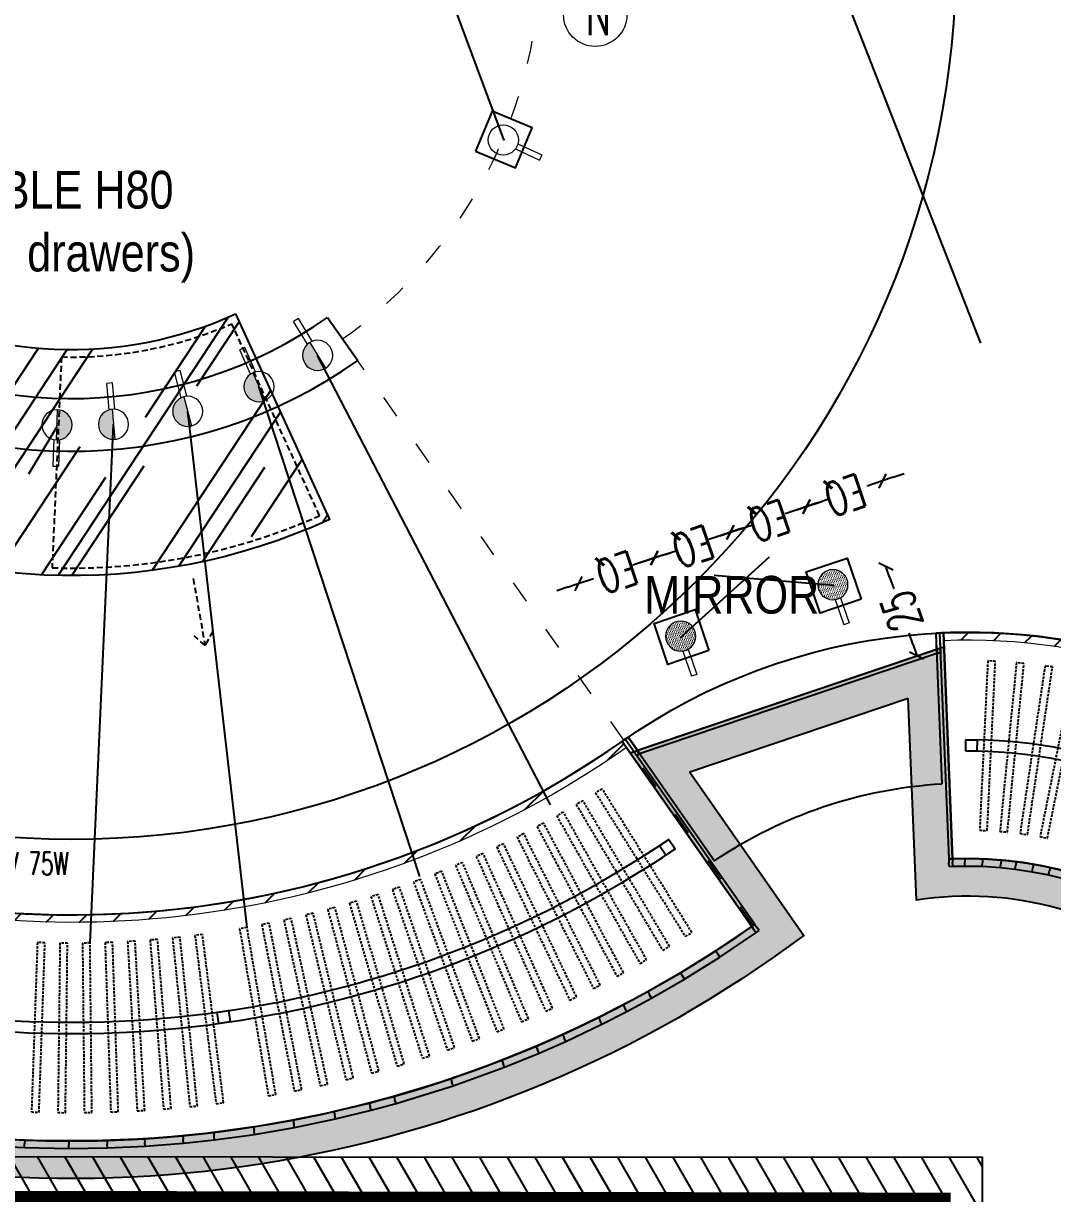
# Model space of a CAD drawing. Header units: millimetres. Extents: x 1734 to 22014, y 983 to 3953.
# Drawn here: x 2734.6 to 3007.7, y 2116.5 to 2427.1 of the extents above; entities that cross this region are included whole.
import ezdxf

# ---------------------------------------------------------------- set-up
doc = ezdxf.new("R2010")
doc.units = ezdxf.units.MM
for name, pattern in [('ACAD_ISO03W100', [30, 12, -18]), ('DASHDOT', [25.4, 12.7, -6.35, 0, -6.35]), ('HIDDEN2', [4.7624999999999975, 3.174999999999998, -1.587499999999999]), ('PUNTO2', [0.125, 0, -0.125])]:
    doc.linetypes.add(name, pattern=pattern)
for name, color, linetype in [('FLOO_areas', 6, 'Continuous'), ('LAY_furn freestanding', 1, 'Continuous'), ('LAY_furn prod', 8, 'Continuous'), ('LAY_furn wall', 1, 'Continuous'), ('LAY_new wall', 6, 'Continuous'), ('LAY_new wall hatch', 8, 'Continuous'), ('LAY_text', 3, 'Continuous'), ('LD_beam', 240, 'Continuous'), ('LD_light integrated', 240, 'Continuous'), ('LD_pointing', 30, 'Continuous'), ('LD_quote', 242, 'Continuous'), ('MAT_mirror', 9, 'Continuous'), ('MATERIALE_xorel scuro', 177, 'Continuous'), ('MATERIALS_blackglass', 10, 'Continuous'), ('MATERIALS_transparent glass', 133, 'Continuous'), ('Materials_xorel', 52, 'Continuous'), ('SURVEY_leaseline', 30, 'Continuous'), ('SURVEY_walls', 6, 'Continuous'), ('SURVEY_walls_patt', 8, 'Continuous')]:
    doc.layers.add(name, color=color, linetype=linetype)
doc.layers.add('LD_light', color=240, linetype='Continuous', lineweight=5)
doc.layers.add('LD_text', color=7, linetype='Continuous', lineweight=9)
doc.styles.add('Detail 1-50', font='Arial Narrow.ttf', dxfattribs={"height": 0.125})
doc.styles.add('SIMPLEX', font='SIMPLEX.SHX', dxfattribs={"width": 0.65})
doc.dimstyles.new('Illuminazione 1_100', dxfattribs={"dimtxt": 9, "dimasz": 3, "dimexe": 0.05, "dimexo": 0.05, "dimgap": 1.5, "dimtad": 0, "dimdec": 0, "dimlfac": -1, "dimzin": 0, "dimdsep": 46, "dimtxsty": 'SIMPLEX', "dimblk": 'LINEET2S', "dimcen": 0, "dimdle": 0.1000000014901161, "dimse1": 1, "dimse2": 1, "dimclrd": 7, "dimclrt": 256, "dimadec": 0, "dimazin": 0, "dimtfac": 1, "dimtdec": 0, "dimtix": 1, "dimtmove": 2, "dimatfit": 3, "dimldrblk": 'OBLIQUE', "dimfxl": 1, "dimtolj": 1, "dimarcsym": 0})
pattern_1 = [(44.99999999999996, (-6930.156461647264, 5670.05439784533), (-4.41941738241592, 4.419417382415922), [])]

# ---------------------------------------------------------------- blocks, each defined once
blk = doc.blocks.new('farettosingolo11.5x11.5')
at = {"layer": 'LD_beam'}
blk.add_lwpolyline([(-5.75, 5.75), (5.75, 5.75), (5.75, -5.75), (-5.75, -5.75)], close=True, dxfattribs=at)
blk.add_point((0, 0), dxfattribs=at)
blk = doc.blocks.new('A$C095D6B25')
at = {"layer": 'LD_light'}
for p, q in [((5.627141341070455, 5.45234448183146), (-1.197352321469225e-05, 1.196363323815604)), ((6.531980173762349, 4.255988896375129), (0.9048268591686792, 7.738359272480011e-06)), ((0.9048268591686792, 7.738359272480011e-06), (-1.197352321469225e-05, 1.196363323815604))]:
    blk.add_line(p, q, dxfattribs=at)
blk.add_circle((9.213261408289327, 7.224276437204026), 4.000000000000046, dxfattribs=at)
blk = doc.blocks.new('purefasciostrettoplan')
at = {"layer": 'LD_light'}
blk.add_hatch(color=256, dxfattribs=at).paths.add_polyline_path([(-4.300000000000005, -3.20375193e-08, 1), (4.300000000000005, 0)])
for p, q in [((4.300000000000181, 0), (-4.300000001001535, -3.20375193e-08)), ((4.22373778999281, 0.8062499999999772), (11.80825933678989, 0.8062499999999772)), ((11.80825933678989, 0.8062499999999772), (11.80825933779124, -0.806250000000091)), ((4.223737790994163, -0.806250000000091), (11.80825933779124, -0.806250000000091))]:
    blk.add_line(p, q, dxfattribs=at)
blk.add_circle((0, 0), 4.300000000000005, dxfattribs=at)
blk = doc.blocks.new('LINEET2S')
blk.add_line((-1, 0), (0, 0))
at = {"color": 5}
blk.add_line((0.5, 0.5), (-0.5, -0.5), dxfattribs=at)
blk = doc.blocks.new('*D392')
at = {"layer": 'DEFPOINTS', "color": 0, "transparency": 16777216}
for p in [(2949.385308749897, 2278.102742316516), (2971.623570277831, 2259.32161576616), (2957.54339300728, 2254.462619358416)]:
    blk.add_point(p, dxfattribs=at)
at = {"layer": 'LD_quote', "color": 7, "lineweight": -2, "transparency": 16777216}
for p, q in [((2964.444135380896, 2280.125853425224), (2965.510335549927, 2277.036267402496)), ((2970.644920917385, 2262.157501065199), (2969.578720748354, 2265.247087087926))]:
    blk.add_line(p, q, dxfattribs=at)
at = {"layer": 'LD_quote', "color": 7, "lineweight": -2, "transparency": 16777216, "xscale": 3, "yscale": 3, "zscale": 3}
for p, rotation in [((2963.465486020449, 2282.961738724262), 109.039289748139), ((2971.623570277832, 2259.321615766161), 289.039289748139)]:
    blk.add_blockref('LINEET2S', p, dxfattribs=dict(at, rotation=rotation))
at = {"layer": 'LD_quote', "transparency": 16777216, "insert": (2967.54452814914, 2271.141677245211), "char_height": 9, "attachment_point": 5, "rotation": 109.03928974813898, "style": 'SIMPLEX'}
blk.add_mtext('\\A1;25', dxfattribs=at)
blk = doc.blocks.new('_Oblique')
at = {"color": 0, "linetype": 'ByBlock', "lineweight": -2}
blk.add_line((-0.5, -0.5), (0.5, 0.5), dxfattribs=at)
blk = doc.blocks.new('*D393')
at = {"layer": 'DEFPOINTS', "color": 0, "transparency": 16777216}
for p in [(2942.379855460308, 2298.855030139192), (2969.579883231293, 2284.921120639211), (2949.38641116711, 2278.103114547042)]:
    blk.add_point(p, dxfattribs=at)
at = {"layer": 'LD_quote', "color": 7, "lineweight": -2, "transparency": 16777216}
for p, q in [((2965.415688797267, 2306.632714508199), (2968.258050070041, 2307.592392785036)), ((2962.573327524492, 2305.673036231361), (2958.516609197046, 2304.303349523556)), ((2939.537494187534, 2297.895351862355), (2936.69513291476, 2296.935673585518)), ((2942.379855460308, 2298.855030139192), (2946.436573787755, 2300.224716846998))]:
    blk.add_line(p, q, dxfattribs=at)
at = {"layer": 'LD_quote', "color": 7, "lineweight": -2, "transparency": 16777216, "xscale": 3, "yscale": 3, "zscale": 3}
for p, rotation in [((2962.573327524492, 2305.673036231361), 198.6564395265006), ((2942.379855460308, 2298.855030139192), 18.65643952650063)]:
    blk.add_blockref('LINEET2S', p, dxfattribs=dict(at, rotation=rotation))
at = {"layer": 'LD_quote', "transparency": 16777216, "insert": (2952.476591492401, 2302.264033185277), "char_height": 9, "attachment_point": 5, "rotation": 198.65643952650063, "style": 'SIMPLEX'}
blk.add_mtext('\\A1;EQ', dxfattribs=at)
blk = doc.blocks.new('pureopalplan')
at = {"layer": 'LD_light'}
h = blk.add_hatch(dxfattribs=at)
h.set_pattern_fill('DOTS', color=256, scale=8.062499999999915)
h.set_pattern_definition([(0, (0, 0), (0.2519531249999973, 0.5039062499999947), [0, -0.5039062499999947])])
h.paths.add_polyline_path([(4.299999999999954, 0, 1), (-4.299999999999954, 0, 1)])
for p, q in [((4.223737791997336, 0.8062499999987267), (11.80825933779306, 0.8062499999987267)), ((11.80825933779306, -0.8062500000012278), (11.80825933779306, 0.8062499999987267)), ((4.223737791997336, -0.8062500000012278), (11.80825933779306, -0.8062500000012278))]:
    blk.add_line(p, q, dxfattribs=at)
blk.add_circle((0, 0), 4.299999999999954, dxfattribs=at)
blk = doc.blocks.new('*D394')
at = {"layer": 'DEFPOINTS', "color": 0, "transparency": 16777216}
for p in [(2922.185280978907, 2292.036651816507), (2949.385308749897, 2278.102742316517), (2929.191836685717, 2271.284736224346)]:
    blk.add_point(p, dxfattribs=at)
at = {"layer": 'LD_quote', "color": 7, "lineweight": -2, "transparency": 16777216}
for p, q in [((2942.378753043088, 2298.854657908678), (2938.322034715642, 2297.484971200873)), ((2945.221114315862, 2299.814336185516), (2948.063475588636, 2300.774014462354)), ((2922.185280978907, 2292.036651816507), (2926.241999306353, 2293.406338524313)), ((2919.342919706133, 2291.076973539669), (2916.500558433359, 2290.117295262831))]:
    blk.add_line(p, q, dxfattribs=at)
at = {"layer": 'LD_quote', "color": 7, "lineweight": -2, "transparency": 16777216, "xscale": 3, "yscale": 3, "zscale": 3}
for p, rotation in [((2942.378753043088, 2298.854657908678), 198.6564395265109), ((2922.185280978907, 2292.036651816507), 18.6564395265109)]:
    blk.add_blockref('LINEET2S', p, dxfattribs=dict(at, rotation=rotation))
at = {"layer": 'LD_quote', "transparency": 16777216, "insert": (2932.282017010998, 2295.445654862593), "char_height": 9, "attachment_point": 5, "rotation": 198.6564395265109, "style": 'SIMPLEX'}
blk.add_mtext('\\A1;EQ', dxfattribs=at)
blk = doc.blocks.new('*D395')
at = {"layer": 'DEFPOINTS', "color": 0, "transparency": 16777216}
for p in [(2901.992911331952, 2285.219017954848), (2929.192939102932, 2271.28510845487), (2908.999467038752, 2264.467102362703)]:
    blk.add_point(p, dxfattribs=at)
at = {"layer": 'LD_quote', "color": 7, "lineweight": -2, "transparency": 16777216}
for p, q in [((2922.186383396133, 2292.037024047016), (2918.129665068688, 2290.667337339211)), ((2925.028744668908, 2292.996702323853), (2927.871105941681, 2293.95638060069)), ((2901.992911331953, 2285.219017954849), (2906.049629659398, 2286.588704662653)), ((2899.150550059179, 2284.259339678011), (2896.308188786405, 2283.299661401174))]:
    blk.add_line(p, q, dxfattribs=at)
at = {"layer": 'LD_quote', "color": 7, "lineweight": -2, "transparency": 16777216, "xscale": 3, "yscale": 3, "zscale": 3}
for p, rotation in [((2922.186383396133, 2292.037024047016), 198.6564395265001), ((2901.992911331953, 2285.219017954849), 18.65643952650012)]:
    blk.add_blockref('LINEET2S', p, dxfattribs=dict(at, rotation=rotation))
at = {"layer": 'LD_quote', "transparency": 16777216, "insert": (2912.089647364043, 2288.628021000932), "char_height": 9, "attachment_point": 5, "rotation": 198.65643952650012, "style": 'SIMPLEX'}
blk.add_mtext('\\A1;EQ', dxfattribs=at)
blk = doc.blocks.new('*D396')
at = {"layer": 'DEFPOINTS', "color": 0, "transparency": 16777216}
for p in [(2881.801271230038, 2278.393695271284), (2909.001299001022, 2264.459785771294), (2888.807826936841, 2257.641779679127)]:
    blk.add_point(p, dxfattribs=at)
at = {"layer": 'LD_quote', "color": 7, "lineweight": -2, "transparency": 16777216}
for p, q in [((2904.837104566994, 2286.171379640288), (2907.679465839768, 2287.131057917125)), ((2901.99474329422, 2285.211701363451), (2897.938024966775, 2283.842014655647)), ((2881.801271230039, 2278.393695271285), (2885.857989557484, 2279.763381979089)), ((2878.958909957264, 2277.434016994448), (2876.11654868449, 2276.47433871761))]:
    blk.add_line(p, q, dxfattribs=at)
at = {"layer": 'LD_quote', "color": 7, "lineweight": -2, "transparency": 16777216, "xscale": 3, "yscale": 3, "zscale": 3}
for p, rotation in [((2901.99474329422, 2285.211701363451), 198.6564395264971), ((2881.801271230039, 2278.393695271285), 18.65643952649706)]:
    blk.add_blockref('LINEET2S', p, dxfattribs=dict(at, rotation=rotation))
at = {"layer": 'LD_quote', "transparency": 16777216, "insert": (2891.898007262129, 2281.802698317368), "char_height": 9, "attachment_point": 5, "rotation": 198.65643952649705, "style": 'SIMPLEX'}
blk.add_mtext('\\A1;EQ', dxfattribs=at)
blk = doc.blocks.new('24v75w')
at = {"layer": 'LD_light', "color": 7}
for p, q in [((0, -7.154871090875531), (0, 0)), ((8.246694318742811, -7.154871090875531), (0, -7.154871090875531))]:
    blk.add_line(p, q, dxfattribs=at)
at = {"layer": 'LD_light', "color": 7, "linetype": 'Continuous', "lineweight": 0, "insert": (9.169808406062657, -10.074464767893), "char_height": 6, "width": 128.0659965766446, "attachment_point": 7, "style": 'SIMPLEX'}
blk.add_mtext('24V 75W', dxfattribs=at)
blk = doc.blocks.new('n')
at = {"layer": 'LD_light'}
blk.add_circle((0, 0), 8.4, dxfattribs=at)
at = {"layer": 'LD_light', "style": 'SIMPLEX', "width": 0.65}
blk.add_text('N', height=11.00743271275656, dxfattribs=at).set_placement((-2.548315764128347, -5.407151251711184))

msp = doc.modelspace()

# ---------------------------------------------------------------- hatches: boundary and pattern name
at = {"layer": 'LAY_new wall hatch'}
h = msp.add_hatch(color=144, dxfattribs=at)
edge = h.paths.add_edge_path()
edge.add_line((2971.214910354189, 2202.987059092549), (2969.394277730069, 2247.894329157141))
edge.add_line((2969.394277730065, 2247.894329157142), (2911.381471270375, 2228.335378881005))
edge.add_line((2911.381471270375, 2228.335378881005), (2937.170708852424, 2191.492573537118))
edge.add_line((2937.170708852424, 2191.492573537117), (2941.669990678736, 2185.06484708776))
edge.add_arc((2747.365069775151, 2445.222771663553), 324.709944422609, -109.04361390297572, -53.24494069382962, ccw=False)
edge.add_line((2641.416178101088, 2138.28404755079), (2644.621297110873, 2147.756492437568))
edge.add_arc((2747.364692601092, 2445.225430727968), 314.7125268629732, 250.9454963952326, 304.9900056502635)
edge.add_line((2927.831410775016, 2187.396537475073), (2895.540639580056, 2233.527509503824))
edge.add_line((2895.540639580056, 2233.527509503824), (2978.844655883073, 2261.653791509757))
edge.add_line((2978.844655883073, 2261.653791509756), (2981.125684646275, 2205.39050514588))
edge.add_arc((2985.176561520355, 2105.472586850155), 100.000000000001, 8.433178829843598, 92.32161672441129, ccw=False)
edge.add_line((3084.0953188569, 2120.138174018589), (3103.879070324212, 2123.071291452277))
edge.add_arc((2985.176561520282, 2105.472586850167), 120.0000000000745, -24.32078398411261, 8.43317882983331, ccw=False)
edge.add_line((3094.527034352875, 2056.051193797104), (3076.253405903488, 2064.180839282265))
edge.add_arc((4319.00339718481, 1511.323281562865), 1360.176098877339, 156.0173317961582, 165.4509726311808)
edge.add_line((3002.444012840853, 1853.010869065012), (3021.802706205021, 1847.98682774032))
edge.add_arc((4318.83516160505, 1511.376058985647), 1340.000000000988, 165.451344330369, 170.3008962202452)
edge.add_line((2997.988981603354, 1737.131166962378), (3017.703103692918, 1733.761687738849))
edge.add_arc((4318.835161603187, 1511.376058986007), 1319.999999999092, 170.300896220247, 180.00000000001)
edge.add_line((2998.835161604096, 1511.376058985776), (2988.835161604096, 1511.376058985776))
edge.add_arc((4318.83516160319, 1511.376058986009), 1329.999999999095, 170.7316956140113, 180.0000000000101, ccw=False)
edge.add_line((3006.19836018058, 1725.583032608752), (2986.483689081113, 1728.952605667425))
edge.add_arc((4318.835161605039, 1511.376058985649), 1350.000000000978, 165.8757613932792, 170.7253132831554, ccw=False)
edge.add_line((3009.647188784518, 1840.810197812725), (2990.287905172245, 1845.834392320839))
edge.add_arc((4319.003397184813, 1511.323281562866), 1370.176098877342, 155.5991582892873, 165.8691426647666, ccw=False)
edge.add_line((3071.214726916747, 2077.36742850318), (3089.097702981369, 2069.411578025664))
edge.add_arc((2985.176561520282, 2105.472586850167), 110.0000000000749, -19.13695759902597, 3.217270259381089)
edge.add_line((3095.003189744406, 2111.646056938921), (3075.118746498923, 2108.698011051927))
edge.add_arc((2985.176561520355, 2105.472586850155), 90.00000000000121, 2.053808621399719, 98.70098693285337)
edge.add_line((2971.561555267213, 2194.436802154552), (2971.214910354192, 2202.987059092549))
at = {"layer": 'LD_light integrated'}
h = msp.add_hatch(dxfattribs=at)
h.set_pattern_fill('ANSI31', color=256, scale=50)
h.set_pattern_definition(pattern_1)
edge = h.paths.add_edge_path()
edge.add_arc((2985.175396204063, 2105.473141212508), 158.0000000000169, 8.433178829841722, 92.32161672440662, ccw=False)
edge.add_line((3141.467032795812, 2128.64476893863), (3143.445407942549, 2128.938080681932))
edge.add_arc((2985.175396204027, 2105.473141212471), 160.0000000000534, 8.433178829828906, 92.32161672439376)
edge.add_line((2978.693993205543, 2265.341810485685), (2978.775010743026, 2263.34345211977))
h = msp.add_hatch(dxfattribs=at)
h.set_pattern_fill('ANSI31', color=256, scale=50)
h.set_pattern_definition(pattern_1)
edge = h.paths.add_edge_path()
edge.add_arc((2747.374459992318, 2445.19832989126), 256.683601178047, 251.3061146963605, 304.9912622857946, ccw=False)
edge.add_line((2665.10431102871, 2202.056203341301), (2665.745334830535, 2203.950692318705))
edge.add_arc((2747.374459992301, 2445.198329891415), 254.6836011781855, 251.3061146963439, 304.991262285778)
edge.add_line((2893.423155011522, 2236.551462212383), (2894.570058026427, 2234.912983199885))
at = {"layer": 'MATERIALS_transparent glass'}
h = msp.add_hatch(dxfattribs=at)
h.set_pattern_fill('AR-RROOF', color=144, angle=-48.41933946511892, style=0)
h.set_pattern_definition([(56.60607447035001, (2265.222311175115, 1231.563346925964), (9.549299640537331, 60.63452215013518), [380.9999999999999, -50.79999999999998, 127, -25.39999999999999]), (56.60607447035001, (2273.212352384533, 1266.758130139841), (-42.18476449464011, -2.613267787991106), [76.19999999999997, -8.381999999999996, 152.3999999999999, -19.04999999999999]), (56.60607447035001, (2254.18666716028, 1254.049624100673), (58.48737126340939, 119.6409884892971), [203.1999999999999, -35.56, 101.6, -25.39999999999999])])
h.paths.add_polyline_path([(2815.826232564796, 2295.413921715489), (2790.887280501625, 2349.985422244527, -0.240926947097983), (2695.630596273037, 2354.197180334771), (2665.972639274998, 2302.03967285308, 0.2409269470979931)])
at = {"layer": 'SURVEY_walls_patt'}
h = msp.add_hatch(dxfattribs=at)
h.set_pattern_fill('ANSI31', color=144, scale=2, angle=-105.0254139354689, style=0)
h.set_pattern_definition([(299.974586064531, (20741.69048663433, 57719.27761822823), (5.500669066013499, 3.172560452726184), [])])
edge = h.paths.add_edge_path()
edge.add_line((2424.100346429284, 2126.387948375123), (2424.091475256304, 2106.387950389017))
edge.add_line((2424.091475256304, 2106.387950389017), (2969.091421684447, 2106.146211914785))
edge.add_line((2969.091421684447, 2106.146211914785), (2968.774278546138, 1391.146282325448))
edge.add_line((2968.774278546138, 1391.146282325448), (2988.774276579075, 1391.137411188831))
edge.add_line((2988.774276579075, 1391.137411188831), (2989.100290792649, 2126.137338809584))
edge.add_line((2989.100290792649, 2126.137338809584), (2424.100348766227, 2126.388014633978))

# ---------------------------------------------------------------- linework, layer by layer
at = {"color": 3}
msp.add_line((2769.83416423056, 2901.886502959727), (2988.533556586754, 2342.243027479124), dxfattribs=at)
at = {"color": 144, "linetype": 'HIDDEN2', "ltscale": 0.2}
for points in [[(2990.328573000632, 2212.849059029606), (2992.485228969126, 2257.797349709385), (2990.487527161131, 2257.893201085764), (2988.33087119264, 2212.944910405983)], [(2995.688721206592, 2212.457373145815), (3000.089160145013, 2257.241702292848), (2998.098745516258, 2257.437277356777), (2993.698306577837, 2212.652948209746)], [(3001.02259448796, 2211.798281012889), (3007.655817590676, 2256.306711127531), (3005.677665141131, 2256.601521043209), (2999.044442038416, 2212.093090928565)], [(3006.316860939358, 2210.873430017903), (3015.166288603126, 2254.994713204413), (3013.205342683726, 2255.38802110058), (3004.355915019954, 2211.266737914071)], [(2886.404751695198, 2222.911602448175), (2910.267078169036, 2184.759415417071), (2911.962730925978, 2185.819963260354), (2888.100404452132, 2223.972150291456)], [(2881.293635992886, 2219.795452690254), (2904.27871383039, 2181.10842389759), (2905.998137332288, 2182.12998291259), (2883.013059494784, 2220.817011705254)], [(2876.112709600075, 2216.796803869796), (2898.208556812067, 2177.595100641679), (2899.950854733313, 2178.577138295546), (2877.855007521328, 2217.77884152366)], [(2870.864673303971, 2213.917219165219), (2892.05977145207, 2174.221277124597), (2893.82403554277, 2175.163281486734), (2872.628937394664, 2214.859223527357)], [(2865.552262875757, 2211.158199687507), (2885.835563076937, 2170.988712101174), (2887.620873636333, 2171.890192110113), (2867.337573435147, 2212.059679696452)], [(2860.178247644515, 2208.52118369769), (2879.539176330785, 2167.899090689014), (2881.344602686728, 2168.759576408404), (2861.983674000454, 2209.381669417082)], [(2854.745429053553, 2206.007545857063), (2873.173893483872, 2164.954023490027), (2874.998494477964, 2165.773066353597), (2856.570030047642, 2206.826588720632)], [(2843.71473935858, 2201.355581003914), (2860.249946414897, 2159.503616562502), (2862.110033723402, 2160.238514653894), (2845.574826667085, 2202.090479095305)], [(2849.256639200026, 2203.61859651061), (2866.743032721643, 2162.155045750845), (2868.585857199858, 2162.932218796252), (2851.099463678238, 2204.395769556014)], [(2838.122618489804, 2199.219679033978), (2853.698019372263, 2157.001118099819), (2855.574399858226, 2157.69335813904), (2839.998998975763, 2199.911919073196)], [(2826.799398892639, 2195.333602594149), (2840.431333900106, 2152.448053187005), (2842.3373583182, 2153.053916965115), (2828.705423310734, 2195.939466372258)], [(2832.483191734227, 2197.212004034234), (2847.090667075721, 2154.648854900883), (2848.982362592764, 2155.29807602717), (2834.374887251266, 2197.861225160521)], [(2815.310588249071, 2191.96846929249), (2826.970636088012, 2148.505343721567), (2828.902330557827, 2149.023568069962), (2817.242282718886, 2192.486693640889)], [(2821.074202893651, 2193.585453913608), (2833.723491317589, 2150.399860223483), (2835.642851037152, 2150.962050820102), (2822.99356261321, 2194.147644510227)], [(2803.680139641285, 2189.13129511325), (2813.34399021617, 2145.181209879355), (2815.297327337674, 2145.610714349351), (2805.633476762792, 2189.560799583243)], [(2809.511559498147, 2190.483491655596), (2820.176288436061, 2146.765491281825), (2822.119310674891, 2147.239479234622), (2811.454581736984, 2190.957479608394)], [(2791.932301453202, 2186.827995295915), (2799.57980655077, 2142.482582164639), (2801.550713801047, 2142.822471280089), (2793.903208703479, 2187.167884411359)], [(2797.819368564193, 2187.912584557749), (2806.477303066204, 2143.753325390968), (2808.439936806946, 2144.138122479946), (2799.782002304935, 2188.297381646728)], [(2738.274994912612, 2183.172167518744), (2736.713004132187, 2138.199284746986), (2738.711798922042, 2138.12986293452), (2740.273789702467, 2183.102745706281)], [(2744.259511589877, 2183.032692876787), (2743.724676013917, 2138.03587131229), (2745.724534750116, 2138.012100842247), (2746.259370326072, 2183.008922406745)], [(2750.245652679332, 2183.029883388028), (2750.738251114559, 2138.032579615669), (2752.738131282218, 2138.054472879456), (2752.245532846991, 2183.051776651816)], [(2756.230297639991, 2183.163740517033), (2757.750073297673, 2138.189411373056), (2759.748932370738, 2138.256956957841), (2758.229156713063, 2183.231286101818)], [(2762.210326710778, 2183.43419448485), (2764.756487340575, 2138.506284828963), (2766.753283325284, 2138.619447523619), (2764.207122695483, 2183.54735717951)], [(2768.18262253685, 2183.841104305378), (2771.75384083984, 2138.983034799066), (2773.747532817899, 2139.141755612533), (2770.176314514909, 2183.999825118841)], [(2774.144071794661, 2184.384257858862), (2778.738486115239, 2139.619412756353), (2780.728034786462, 2139.823608948381), (2776.133620465887, 2184.588454050885)], [(2780.091566814928, 2185.063372002471), (2785.706782111269, 2140.415086960646), (2787.691150335351, 2140.664652084928), (2782.075935039011, 2185.312937126753)]]:
    msp.add_lwpolyline(points, close=True, dxfattribs=at)
at = {"layer": 'FLOO_areas', "color": 144}
for points in [[(2976.697306535294, 2265.247748358121), (2978.317826098573, 2225.276417124538)], [(2895.064591393788, 2237.695250716478), (2917.950389229507, 2204.874004139452)]]:
    msp.add_lwpolyline(points, dxfattribs=at)
msp.add_lwpolyline([(2917.950389229507, 2204.874004139452, -0.1351799423560208), (2978.317826098573, 2225.276417124538)], format="xyb", dxfattribs=at)
for centre, radius, start, end in [((2747.375625308618, 2445.197775528884), 254.6836011780372, 103.227778360215, 304.9912622858433), ((2985.176561520355, 2105.472586850148), 160.0000000000046, 7.716962933602312, 93.03783262058357), ((2985.176561520355, 2105.472586850148), 160.0000000000046, 124.2750524684933, 124.9912622858433)]:
    msp.add_arc(centre, radius, start, end, dxfattribs=at)
at = {"layer": 'LAY_furn freestanding', "color": 144}
msp.add_lwpolyline([(2790.887280501625, 2349.985422244527), (2815.826232564796, 2295.413921715489, -0.2409269470979931), (2665.972639274998, 2302.03967285308), (2695.630596273037, 2354.197180334771, 0.240926947097983)], format="xyb", close=True, dxfattribs=at)
at = {"layer": 'LAY_furn freestanding', "color": 144, "linetype": 'HIDDEN2', "ltscale": 0.5}
msp.add_lwpolyline([(2789.891736015914, 2347.352126210088, -0.109268351999494), (2744.662108100256, 2338.548689341297), (2742.188209240365, 2282.596899741735, 0.1125350493573817), (2813.170774042941, 2296.412855274013)], format="xyb", close=True, dxfattribs=at)
for points in [[(2779.637022864179, 2279.742567751537), (2782.756335209942, 2261.99424376462)], [(2784.814923347691, 2265.773172663491), (2782.756335209942, 2261.994243764621), (2779.900901274497, 2264.555622518873)]]:
    msp.add_lwpolyline(points, dxfattribs=at)
at = {"layer": 'LAY_furn freestanding', "color": 144}
msp.add_circle((2747.375625308607, 2445.197775528874), 234.6836011780258, dxfattribs=at)
at = {"layer": 'LAY_furn prod', "color": 144}
for points in [[(2984.615527179572, 2233.974086221537), (2984.64562681067, 2236.973935219772), (2987.645475808906, 2236.943835588669), (2987.615376177808, 2233.943986590435)], [(2905.014716286543, 2206.347372977451), (2903.351174092895, 2208.843896033618), (2905.847697149071, 2210.507438227258), (2907.511239342708, 2208.010915171091)], [(2786.458897981338, 2161.695581975026), (2786.024989469341, 2164.664036691411), (2788.993444185729, 2165.097945203401), (2789.427352697719, 2162.129490487018)]]:
    msp.add_lwpolyline(points, close=True, dxfattribs=at)
for centre, radius, start, end in [((2985.176561520355, 2105.472586850155), 131.5, 10.52345112736409, 90.2313444268589), ((2985.176561520355, 2105.472586850155), 128.5, 10.54771315687684, 90.20708239726815), ((2747.375625308607, 2445.197775528874), 286.1836011780259, 252.2635617972005, 304.0338151850426), ((2747.375625308607, 2445.197775528874), 283.1836011780259, 252.2686200725107, 304.0287569096447)]:
    msp.add_arc(centre, radius, start, end, dxfattribs=at)
at = {"layer": 'LAY_furn wall', "color": 144}
for points in [[(2893.424328600308, 2236.550913640595, -0.5574966429106741), (3143.446573258818, 2128.937526319645), (3084.0953188569, 2120.13817401859, 0.3833056297848376), (2981.125684646271, 2205.390505145879), (2978.695158521823, 2265.341256123307)], [(2893.424320327809, 2236.550907850024), (2927.83141077503, 2187.396537475078, -0.2386262514423218), (2646.515786088195, 2147.11546863562), (2665.746500146921, 2203.950137956303)]]:
    msp.add_lwpolyline(points, format="xyb", dxfattribs=at)
msp.add_lwpolyline([(2895.540639580056, 2233.527509503823), (2978.844655883073, 2261.653791509755)], dxfattribs=at)
msp.add_arc((2747.375625308613, 2445.197775528883), 254.6836011780356, 177.2669465286185, 304.9912785176475, dxfattribs=at)
at = {"layer": 'LAY_new wall', "color": 144}
for points in [[(2969.394277730065, 2247.894329157142), (2911.381471270375, 2228.335378881005), (2937.170708852424, 2191.492573537117), (2941.669990678736, 2185.06484708776, -0.2483951444749258), (2641.416178101088, 2138.28404755079), (2644.621297110869, 2147.756492437567, 0.2402841706610582), (2927.831410775016, 2187.396537475073), (2895.540639580056, 2233.527509503824), (2978.844655883073, 2261.653791509756), (2981.125684646275, 2205.390505145881, -0.3833056297848625), (3084.0953188569, 2120.138174018589), (3103.879070324205, 2123.071291452277, -0.1438971608902566), (3094.527034352875, 2056.051193797104)], [(3075.11874649892, 2108.698011051926, 0.4486165692584508), (2971.561555267213, 2194.436802154552), (2969.394277730065, 2247.894329157142)]]:
    msp.add_lwpolyline(points, format="xyb", dxfattribs=at)
at = {"layer": 'LD_beam'}
msp.add_line((2815.239731754355, 2349.051582911277), (2823.312996562297, 2337.613821096093), dxfattribs=at)
for points in [[(2716.739616662602, 2573.268924462577, 1.210545597383924), (2823.312996562297, 2337.613821096093, 1.210545597383924)], [(2719.996676530322, 2559.653067492923, 1.210545597383953), (2815.239731754355, 2349.051582911277, 1.210545597383953)]]:
    msp.add_lwpolyline(points, format="xyb", dxfattribs=at)
at = {"layer": 'LD_light'}
for points in [[(2978.775010743026, 2263.34345211977, -0.3833056297848486), (3141.467032795812, 2128.64476893863), (3143.445407942549, 2128.938080681932, 0.3833056297848486), (2978.693993205543, 2265.341810485685)], [(2894.570058026427, 2234.912983199885, -0.2386262514422542), (2665.10431102871, 2202.056203341301), (2665.745334830535, 2203.950692318705, 0.2386262514422542), (2893.423155011522, 2236.551462212383)]]:
    msp.add_lwpolyline(points, format="xyb", close=True, dxfattribs=at)
at = {"layer": 'LD_pointing'}
for p, q in [((2862.054688272819, 2396.261963469218), (2839.106533569357, 2457.916573466021)), ((2874.448914769902, 2219.747139164166), (2812.643093620205, 2338.960459868228)), ((2839.724443105224, 2200.653523753395), (2797.07868455684, 2330.666319504422)), ((2793.902043387203, 2187.168438773739), (2778.176378005614, 2324.118370156728)), ((2743.458788069016, 2320.034289398911), (2735.901695914337, 2307.46299680365)), ((2752.244367530715, 2183.052331014194), (2758.470897438488, 2320.673537992601)), ((2908.987444206901, 2264.164434778344), (2932.554720022541, 2285.538397152411)), ((2949.584643805407, 2277.879744830766), (2917.883521880358, 2280.581896867897))]:
    msp.add_line(p, q, dxfattribs=at)
at = {"layer": 'LD_text', "color": 9, "linetype": 'ACAD_ISO03W100', "ltscale": 0.5}
msp.add_line((2928.301181919796, 2187.725539212012), (2819.276364158324, 2343.332702003684), dxfattribs=at)
msp.add_arc((2746.894001129214, 2444.979948668411), 124.7852925316028, 305.4544281447826, 103.2146320293767, dxfattribs=at)
at = {"layer": 'MAT_mirror', "color": 1}
for p, q in [((2897.515253299829, 2234.194206558778), (2976.870042163297, 2260.9870944548)), ((2976.870042163297, 2260.9870944548), (2977.029988542593, 2260.513367575945)), ((2977.189934921889, 2260.0396406970895), (2977.029988542593, 2260.513367575945)), ((2897.835146058421, 2233.2467528010675), (2977.189934921889, 2260.0396406970895)), ((2897.515253299829, 2234.194206558778), (2897.675199679125, 2233.720479679923)), ((2897.835146058421, 2233.2467528010675), (2897.675199679125, 2233.720479679923))]:
    msp.add_line(p, q, dxfattribs=at)
at = {"layer": 'MATERIALE_xorel scuro', "color": 1}
for p, q in [((2980.126505463311, 2205.349996377134), (2981.125684646275, 2205.390505145881)), ((2980.126505463311, 2205.349996377134), (2980.167014232057, 2204.350817194177)), ((2981.125684646275, 2205.390505145881), (2984.365012460901, 2205.469293736553)), ((2981.125684646275, 2205.390505145881), (2981.158098818405, 2204.3909977914127)), ((2984.365012460901, 2205.469293736553), (2989.11597522991, 2205.394961820052)), ((2984.365012460901, 2205.469293736553), (2984.369349983558, 2204.469103487432)), ((2989.11597522991, 2205.394961820052), (2989.0762275702, 2204.3954613124115)), ((2989.11597522991, 2205.394961820052), (2993.994417324753, 2205.083055270962)), ((2993.994417324753, 2205.083055270962), (2993.9083023303974, 2204.0865192907386)), ((2993.994417324753, 2205.083055270962), (2998.021969617577, 2204.644132622192)), ((2998.021969617577, 2204.644132622192), (2997.8919157966584, 2203.6523850952863)), ((2998.021969617577, 2204.644132622192), (3002.65184242039, 2203.933820630077)), ((2980.207523000803, 2203.35163801122), (2980.167014232057, 2204.350817194177)), ((2980.207523000803, 2203.35163801122), (2981.190512990535, 2203.3914904369444)), ((2981.190512990535, 2203.3914904369444), (2981.158098818405, 2204.3909977914127)), ((2981.190512990535, 2203.3914904369444), (2984.373687506215, 2203.4689132383114)), ((2984.373687506215, 2203.4689132383114), (2984.369349983558, 2204.469103487432)), ((2984.373687506215, 2203.4689132383114), (2989.03647991049, 2203.395960804771)), ((2989.03647991049, 2203.395960804771), (2989.0762275702, 2204.3954613124115)), ((2989.03647991049, 2203.395960804771), (2993.822187336042, 2203.0899833105145)), ((2993.822187336042, 2203.0899833105145), (2993.9083023303974, 2204.0865192907386)), ((2993.822187336042, 2203.0899833105145), (2997.76186197574, 2202.66063756838)), ((2997.76186197574, 2202.66063756838), (2997.8919157966584, 2203.6523850952863)), ((2997.76186197574, 2202.66063756838), (3002.3032846145215, 2201.9638955413357)), ((3002.3032846145215, 2201.9638955413357), (3002.4775635174556, 2202.9488580857064)), ((3002.3032846145215, 2201.9638955413357), (3006.6036765779445, 2201.10101636145)), ((3002.65184242039, 2203.933820630077), (3002.4775635174556, 2202.9488580857064)), ((3002.65184242039, 2203.933820630077), (3007.037458072395, 2203.053841207438)), ((3006.6036765779445, 2201.10101636145), (3006.8205673251696, 2202.0774287844442)), ((3007.037458072395, 2203.053841207438), (3006.8205673251696, 2202.0774287844442)), ((3007.037458072395, 2203.053841207438), (3010.68094921095, 2202.165534930805)), ((3006.6036765779445, 2201.10101636145), (3010.168109502573, 2200.231984979411))]:
    msp.add_line(p, q, dxfattribs=at)
at = {"layer": 'MATERIALS_blackglass', "color": 1}
for p, q in [((2976.6968001559057, 2265.260238585834), (2977.1963897473843, 2265.2804929702043)), ((2976.6968001559057, 2265.260238585834), (2976.914296617902, 2259.895525118869)), ((2977.695979338863, 2265.300747354575), (2977.1963897473843, 2265.2804929702043)), ((2977.695979338859, 2265.3007473545763), (2978.1955689303377, 2265.3210017389465)), ((2977.695979338859, 2265.3007473545763), (2980.12650546331, 2205.349996377136)), ((2977.695979338863, 2265.300747354575), (2977.913475800859, 2259.93603388761)), ((2978.695158521816, 2265.341256123317), (2978.1955689303377, 2265.3210017389465)), ((2978.695158521816, 2265.341256123317), (2981.125684646267, 2205.390505145877)), ((2976.914296617902, 2259.895525118869), (2977.4138862093805, 2259.9157795032397)), ((2977.913475800859, 2259.93603388761), (2977.4138862093805, 2259.9157795032397)), ((2894.245351887534, 2237.121799209026), (2894.654971640659, 2237.4085249627524)), ((2897.323409344986, 2232.724450455246), (2894.245351887534, 2237.121799209026)), ((2895.0645913937833, 2237.695250716479), (2894.654971640659, 2237.4085249627524)), ((2898.142648851235, 2233.297901962699), (2895.0645913937833, 2237.695250716479)), ((2897.323409344986, 2232.724450455246), (2897.733029098111, 2233.0111762089728)), ((2898.142648851235, 2233.297901962699), (2897.733029098111, 2233.0111762089728)), ((2980.12650546331, 2205.349996377136), (2980.6260950547885, 2205.370250761506)), ((2981.125684646267, 2205.390505145877), (2980.6260950547885, 2205.370250761506))]:
    msp.add_line(p, q, dxfattribs=at)
at = {"layer": 'Materials_xorel', "color": 1}
for p, q in [((2893.424320327824, 2236.550907850031), (2893.833940080948, 2236.8376336037572)), ((2927.831410775027, 2187.396537475079), (2893.424320327824, 2236.550907850031)), ((2894.243559834073, 2237.124359357484), (2893.833940080948, 2236.8376336037572)), ((2928.6506502812763, 2187.9699889825324), (2894.243559834073, 2237.124359357484)), ((2918.326684305379, 2180.998032383176), (2927.83141077503, 2187.396537475085)), ((2927.83141077503, 2187.396537475085), (2928.650650281274, 2187.969988982534)), ((2927.831410775027, 2187.396537475079), (2928.241030528152, 2187.683263228806)), ((2927.83141077503, 2187.396537475085), (2928.3974044400557, 2186.5720776261282)), ((2928.6506502812763, 2187.9699889825324), (2928.241030528152, 2187.683263228806)), ((2928.963398105082, 2185.7476177771714), (2928.3974044400557, 2186.5720776261282)), ((2928.650650281274, 2187.969988982534), (2929.224101788728, 2187.150749476285)), ((2928.963398105082, 2185.7476177771714), (2929.7975532961823, 2186.331509970036)), ((2929.7975532961823, 2186.331509970036), (2929.224101788728, 2187.150749476285)), ((2919.413892631324, 2179.318967821367), (2928.963398105082, 2185.7476177771714)), ((2908.94259510393, 2175.157254270438), (2918.326684305379, 2180.998032383176)), ((2918.326684305379, 2180.998032383176), (2918.8702884683516, 2180.1585001022713)), ((2919.413892631324, 2179.318967821367), (2918.8702884683516, 2180.1585001022713)), ((2909.970963798428, 2173.4415671633674), (2919.413892631324, 2179.318967821367)), ((2900.238895908802, 2170.136710760009), (2908.94259510393, 2175.157254270438)), ((2908.94259510393, 2175.157254270438), (2909.456779451179, 2174.2994107169025)), ((2909.970963798428, 2173.4415671633674), (2909.456779451179, 2174.2994107169025)), ((2901.214221132852, 2168.3904266567233), (2909.970963798428, 2173.4415671633674)), ((2893.741384368615, 2166.624924329837), (2900.238895908802, 2170.136710760009)), ((2894.6717427447315, 2164.8543364657344), (2901.214221132852, 2168.3904266567233)), ((2900.238895908802, 2170.136710760009), (2900.726558520827, 2169.263568708366)), ((2901.214221132852, 2168.3904266567233), (2900.726558520827, 2169.263568708366)), ((2887.19755246953, 2163.283608564214), (2893.741384368615, 2166.624924329837)), ((2888.0817020573613, 2161.489426244265), (2894.6717427447315, 2164.8543364657344)), ((2893.741384368615, 2166.624924329837), (2894.2065635566732, 2165.7396303977857)), ((2894.6717427447315, 2164.8543364657344), (2894.2065635566732, 2165.7396303977857)), ((2877.650402148465, 2158.746642925603), (2887.19755246953, 2163.283608564214)), ((2878.482660360253, 2156.9278009551685), (2888.0817020573613, 2161.489426244265)), ((2887.19755246953, 2163.283608564214), (2887.6396272634456, 2162.3865174042394)), ((2888.0817020573613, 2161.489426244265), (2887.6396272634456, 2162.3865174042394)), ((2870.633297247459, 2155.657942071392), (2877.650402148465, 2158.746642925603)), ((2877.650402148465, 2158.746642925603), (2878.066531254359, 2157.8372219403855)), ((2861.496406152339, 2151.936430940148), (2870.633297247459, 2155.657942071392)), ((2870.633297247459, 2155.657942071392), (2871.023414616562, 2154.7370715674947)), ((2871.4135319856655, 2153.8162010635974), (2878.482660360253, 2156.9278009551685)), ((2878.482660360253, 2156.9278009551685), (2878.066531254359, 2157.8372219403855)), ((2847.971274684551, 2147.026207170982), (2861.496406152339, 2151.936430940148)), ((2861.496406152339, 2151.936430940148), (2861.8557735818035, 2151.0030357994283)), ((2862.215141011268, 2150.069640658709), (2871.4135319856655, 2153.8162010635974)), ((2871.4135319856655, 2153.8162010635974), (2871.023414616562, 2154.7370715674947)), ((2848.6087000206458, 2145.129897919422), (2862.215141011268, 2150.069640658709)), ((2862.215141011268, 2150.069640658709), (2861.8557735818035, 2151.0030357994283)), ((2832.892920100276, 2142.356957372062), (2847.971274684551, 2147.026207170982)), ((2847.971274684551, 2147.026207170982), (2848.2899873525985, 2146.078052545202)), ((2848.6087000206458, 2145.129897919422), (2848.2899873525985, 2146.078052545202)), ((2833.450276240871, 2140.435853433993), (2848.6087000206458, 2145.129897919422)), ((2816.965944613061, 2138.305357392689), (2826.346188078725, 2140.584218597895)), ((2826.346188078725, 2140.584218597895), (2832.892920100276, 2142.356957372062)), ((2826.346188078725, 2140.584218597895), (2826.594953151274, 2139.615566720267)), ((2826.8437182238226, 2138.646914842639), (2826.594953151274, 2139.615566720267)), ((2826.8437182238226, 2138.646914842639), (2833.450276240871, 2140.435853433993)), ((2832.892920100276, 2142.356957372062), (2833.171598170574, 2141.3964054030275)), ((2833.450276240871, 2140.435853433993), (2833.171598170574, 2141.3964054030275)), ((2806.176508281598, 2136.056666952274), (2816.965944613061, 2138.305357392689)), ((2806.5507634185624, 2134.0916922076253), (2817.4061709156904, 2136.3541320900886)), ((2816.965944613061, 2138.305357392689), (2817.1860577643756, 2137.329744741389)), ((2817.4061709156904, 2136.3541320900886), (2817.1860577643756, 2137.329744741389)), ((2817.4061709156904, 2136.3541320900886), (2826.8437182238226, 2138.646914842639)), ((2785.050005031029, 2132.777529765409), (2795.622043708554, 2134.234671669347)), ((2795.622043708554, 2134.234671669347), (2806.176508281598, 2136.056666952274)), ((2795.622043708554, 2134.234671669347), (2795.775413368756, 2133.246356739478)), ((2795.9287830289577, 2132.2580418096095), (2795.775413368756, 2133.246356739478)), ((2795.9287830289577, 2132.2580418096095), (2806.5507634185624, 2134.0916922076253)), ((2806.176508281598, 2136.056666952274), (2806.3636358500803, 2135.0741795799495)), ((2806.5507634185624, 2134.0916922076253), (2806.3636358500803, 2135.0741795799495)), ((2726.380775106478, 2131.215315643993), (2734.913143767051, 2130.761048341672)), ((2734.913143767051, 2130.761048341672), (2734.8760552589856, 2129.7616066803907)), ((2734.913143767051, 2130.761048341672), (2746.628328491315, 2130.515061675953)), ((2746.628328491315, 2130.515061675953), (2746.62472752526, 2129.514916868371)), ((2746.628328491315, 2130.515061675953), (2756.8025673507, 2130.655406977183)), ((2756.8025673507, 2130.655406977183), (2766.743932746518, 2131.110785162571)), ((2756.8025673507, 2130.655406977183), (2756.8323506113807, 2129.655722677696)), ((2766.743932746518, 2131.110785162571), (2776.835241371115, 2131.896163863978)), ((2766.743932746518, 2131.110785162571), (2766.805623948293, 2130.112562451079)), ((2766.8673151500675, 2129.114339739587), (2766.805623948293, 2130.112562451079)), ((2776.835241371115, 2131.896163863978), (2785.050005031029, 2132.777529765409)), ((2776.835241371115, 2131.896163863978), (2776.9273964460926, 2130.9003120716666)), ((2777.0195515210708, 2129.904460279355), (2776.9273964460926, 2130.9003120716666)), ((2777.0195515210708, 2129.904460279355), (2785.293277283178, 2130.792152252783)), ((2785.050005031029, 2132.777529765409), (2785.1716411571033, 2131.784841009096)), ((2785.293277283178, 2130.792152252783), (2785.1716411571033, 2131.784841009096)), ((2785.293277283178, 2130.792152252783), (2795.9287830289577, 2132.2580418096095)), ((2726.2485540190137, 2129.2195226149643), (2734.8389667509205, 2128.7621650191095)), ((2734.8389667509205, 2128.7621650191095), (2734.8760552589856, 2129.7616066803907)), ((2734.8389667509205, 2128.7621650191095), (2746.621126559204, 2128.514772060789)), ((2746.621126559204, 2128.514772060789), (2746.62472752526, 2129.514916868371)), ((2746.621126559204, 2128.514772060789), (2756.8621338720613, 2128.656038378209)), ((2756.8621338720613, 2128.656038378209), (2756.8323506113807, 2129.655722677696)), ((2756.8621338720613, 2128.656038378209), (2766.8673151500675, 2129.114339739587)), ((2766.8673151500675, 2129.114339739587), (2777.0195515210708, 2129.904460279355))]:
    msp.add_line(p, q, dxfattribs=at)
at = {"layer": 'SURVEY_leaseline', "color": 144, "linetype": 'DASHDOT', "ltscale": 0.02, "const_width": 3}
msp.add_lwpolyline([(2978.772948861028, 1355.051680784032), (2979.095481163469, 2115.296100759279), (2413.129986077824, 2116.392813393464), (2415.718347877661, 3596.496011093981), (2552.626003765974, 3562.54421389088), (2613.395593876568, 3547.211401546172), (2983.874647632627, 3438.751620322532), (2996.362690023154, 3434.781914512471), (3117.172881824248, 3395.235026668931)], dxfattribs=at)
at = {"layer": 'SURVEY_walls', "color": 144}
msp.add_lwpolyline([(2424.100346429284, 2126.387948375123), (2424.091475256304, 2106.387950389017), (2969.091421684447, 2106.146211914785), (2968.774278546138, 1391.146282325448), (2988.774276579075, 1391.137411188831), (2989.100290792649, 2126.137338809584), (2424.100348766227, 2126.388014633978)], dxfattribs=at)

# ---------------------------------------------------------------- block references
at = {"layer": 'LD_beam', "xscale": -1, "rotation": 157.1896257251378}
msp.add_blockref('farettosingolo11.5x11.5', (2862.054688272819, 2396.261963469218), dxfattribs=at)
at = {"layer": 'LD_beam', "rotation": 198.6562225361621}
for p in [(2949.584643805407, 2277.879744830766), (2909.200634056524, 2264.236788285546)]:
    msp.add_blockref('farettosingolo11.5x11.5', p, dxfattribs=at)
at = {"layer": 'LD_light', "rotation": 117.8723898841253}
msp.add_blockref('A$C095D6B25', (2872.601779762626, 2391.3507519651), dxfattribs=at)
at = {"layer": 'LD_light'}
for name, p, xscale, yscale, zscale, rotation in [('purefasciostrettoplan', (2812.643093633662, 2338.960459874643), -0.9302325581395442, 0.9302325581395444, 0.9302325581395445, 301.371404877716), ('purefasciostrettoplan', (2797.078684570297, 2330.666319510836), -0.9302325581395443, 0.9302325581395444, 0.9302325581395445, 293.6893404645068), ('purefasciostrettoplan', (2778.176378019929, 2324.11837016091), -0.9302325581395442, 0.9302325581395444, 0.9302325581395445, 284.4987526130587), ('purefasciostrettoplan', (2758.470897438488, 2320.673537992601), -0.9302325581395445, 0.9302325581395444, 0.9302325581395445, 275.3081647616108), ('purefasciostrettoplan', (2743.472598489563, 2320.532644026891), -0.9302325581395445, 0.9302325581395444, 0.9302325581395445, 88.41262215593012), ('pureopalplan', (2949.385308749897, 2278.102742316517), -0.9302325581395452, 0.9302325581395452, 0.9302325581395451, 109.0905163090394), ('pureopalplan', (2909.001299001022, 2264.459785771294), -0.9302325581395452, 0.9302325581395452, 0.9302325581395451, 109.0905163090394)]:
    msp.add_blockref(name, p, dxfattribs=dict(at, xscale=xscale, yscale=yscale, zscale=zscale, rotation=rotation))
at = {"layer": 'LD_light integrated', "extrusion": (7.092428565952919e-09, 7.292485412528892e-09, 1), "rotation": 0.02541393537362336}
msp.add_blockref('24v75w', (2714.370253465517, 2211.170445941414, 1.798714110198699e-05), dxfattribs=at)
at = {"layer": 'LD_quote', "linetype": 'PUNTO2', "rotation": 0.02541393537362653}
msp.add_blockref('n', (2886.309322410096, 2429.338762652639), dxfattribs=at)

# ---------------------------------------------------------------- texts
at = {"layer": 'LAY_text', "color": 144, "char_height": 10, "width": 80.26512028149634, "attachment_point": 2, "style": 'Detail 1-50'}
for s, insert in [('TABLE H80\\P(with drawers)', (2744.162821840586, 2387.918047536741)), ('MIRROR', (2922.547135883684, 2280.4418696676))]:
    msp.add_mtext(s, dxfattribs=dict(at, insert=insert))

# ---------------------------------------------------------------- dimensions: what is measured, and where the dimension line sits
at = {"layer": 'LD_quote'}
for p1, p2, distance, picture, middle in [((2969.579883231294, 2284.921120639211), (2949.38641116711, 2278.103114547042), -21.902826840758177, '*D393', (2952.476591492401, 2302.264033185277)), ((2949.385308749897, 2278.102742316517), (2929.191836685717, 2271.284736224346), -21.902826840771137, '*D394', (2932.282017010998, 2295.445654862593)), ((2929.192939102933, 2271.285108454871), (2908.999467038753, 2264.467102362704), -21.902826840752283, '*D395', (2912.089647364043, 2288.628021000932)), ((2909.001299001022, 2264.459785771294), (2888.807826936842, 2257.641779679128), -21.9028268407645, '*D396', (2891.898007262129, 2281.802698317368))]:
    dim = msp.add_aligned_dim(p1=p1, p2=p2, distance=distance, text='EQ', dimstyle='Illuminazione 1_100', dxfattribs=at)
    dim.commit()
    dim.dimension.update_dxf_attribs({"geometry": picture, "text_midpoint": middle})
dim = msp.add_aligned_dim(p1=(2949.385308749897, 2278.102742316517), p2=(2957.54339300728, 2254.462619358416), distance=14.895007152083123, dimstyle='Illuminazione 1_100', dxfattribs=at)
dim.commit()
dim.dimension.update_dxf_attribs({"geometry": '*D392', "text_midpoint": (2967.54452814914, 2271.14167724521)})

doc.saveas('drawing.dxf')
